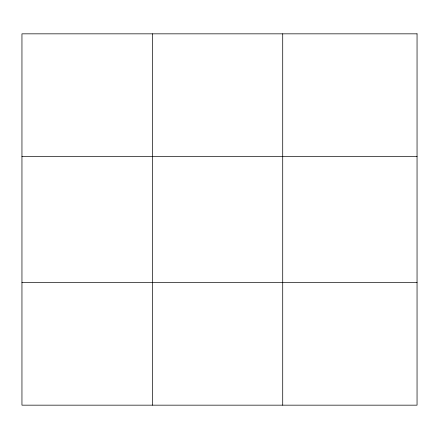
<?xml version="1.0" encoding="UTF-8"?>
<svg xmlns="http://www.w3.org/2000/svg" width="439" height="439" viewBox="0 0 439 439"><rect width="100%" height="100%" fill="white"/><g stroke="black" fill="none" stroke-linecap="round" stroke-linejoin="round"><path stroke-width="0.66" d="M152.333 405.164L152.333 33.836M282.716 405.164L282.716 33.836M21.95 156.377L417.05 156.377M21.95 282.623L417.05 282.623M417.05 33.836L417.05 405.164L21.95 405.164L21.95 33.836L417.05 33.836"/></g></svg>
